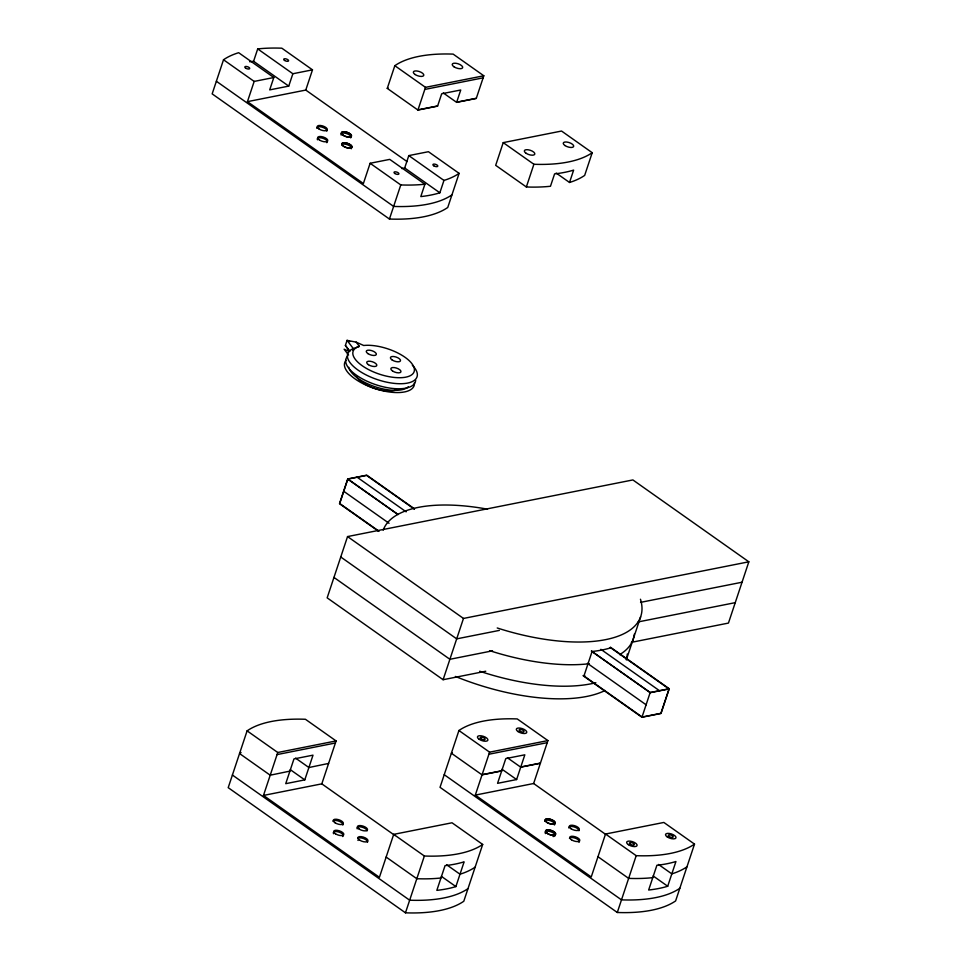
<?xml version="1.0" encoding="UTF-8"?>
<svg xmlns="http://www.w3.org/2000/svg" width="961" height="961" viewBox="0 0 961 961"><rect width="100%" height="100%" fill="white"/><g stroke="black" fill="none" stroke-linecap="round" stroke-linejoin="round"><path stroke-width="1.44" d="M273.813 77.517L254.172 81.421L247.445 101.65L305.766 90.07L312.493 69.841L292.865 73.745L288.744 86.106L269.693 89.89L273.813 77.517L238.652 52.699A135.813 56.327 18.4 0 0 223.517 59.762L212.165 93.878L389.433 219.036A135.813 56.327 18.4 0 0 447.754 207.468L459.106 173.352L428.438 151.706L408.797 155.598L404.689 167.971L401.758 168.559M249.704 61.768A135.813 56.327 18.4 0 1 253.584 61.288L257.704 48.915A135.813 56.327 18.4 0 1 281.837 48.194L312.493 69.841M456.631 102.359L460.739 89.998L441.688 93.77L437.579 106.142L417.939 110.047L387.271 88.388L394.827 65.696A135.813 56.327 18.4 0 1 453.148 54.116L483.815 75.775L476.26 98.466L456.631 102.359L443.285 92.953M459.106 173.352A135.813 56.327 18.4 0 1 443.958 180.428L439.85 192.801A135.813 56.327 18.4 0 1 420.798 196.585L424.906 184.212L389.746 159.382L370.117 163.274L363.39 183.515L247.445 101.65M417.939 110.047L425.495 87.343L483.815 75.775M349.323 351.005L345.383 345.431L347.065 340.374L356.183 342.14L363.702 345.492A31.365 13.01 18.4 0 1 365.468 345.347A32.169 13.334 18.4 0 1 413.662 366.561A32.169 13.334 18.4 0 1 377.925 373.649A32.169 13.334 18.4 0 1 358.069 346.813A31.365 13.01 18.4 0 1 359.39 346.356L356.183 342.14M389.433 219.036L400.785 184.932A135.813 56.327 18.4 0 0 424.906 184.212M352.795 350.176L353.324 348.603L359.39 346.356M336.086 740.931L305.418 719.272A135.813 56.327 18.4 0 0 247.097 730.853L228.201 787.66L405.47 912.818A135.813 56.327 18.4 0 0 463.791 901.25L482.686 844.443L452.018 822.784L393.698 834.364L379.415 877.297L263.482 795.432L277.765 752.499L336.086 740.931L321.803 783.852L263.482 795.432M414.539 508.898L366.778 475.178L347.726 478.962L339.497 503.708L378.682 531.373M414.323 509.114L366.573 475.395L347.81 479.119L339.701 503.492L378.886 531.157M631.377 642.344L728.45 623.076L748.835 561.801L632.891 479.935L347.546 536.574L327.16 597.85L443.105 679.715L485.749 671.246M569.525 182.47A135.813 56.327 18.4 0 0 584.672 175.395L592.216 152.703L561.548 131.044L503.228 142.624L495.684 165.328L526.352 186.975A135.813 56.327 18.4 0 0 550.473 186.254L554.593 173.881A135.813 56.327 18.4 0 0 573.645 170.097L569.525 182.47L556.191 173.052M304.781 779.888L313.01 755.154L293.958 758.926L285.729 783.671L304.781 779.888L290.234 769.617M526.352 186.975L533.896 164.271A135.813 56.327 18.4 0 0 592.216 152.703M443.105 679.715L463.478 618.44L748.835 561.801M547.914 740.583L517.246 718.936A135.813 56.327 18.4 0 0 458.926 730.516L440.03 787.323L617.298 912.482A135.813 56.327 18.4 0 0 675.619 900.913L694.515 844.106L663.847 822.448L605.526 834.028L591.243 876.961L475.311 795.095L489.593 752.163L547.914 740.583L533.631 783.515L475.311 795.095M405.47 912.818L424.366 856.011A135.813 56.327 18.4 0 0 482.686 844.443M455.886 886.583L464.115 861.837A135.813 56.327 18.4 0 1 445.063 865.621L436.835 890.366A135.813 56.327 18.4 0 0 455.886 886.583L441.327 876.312M516.61 779.551L524.838 754.805L505.786 758.589L497.558 783.335L516.61 779.551L502.062 769.28M626.368 659.702L640.627 616.866M641.948 717.254L650.177 692.521L669.228 688.737L661 713.482L641.948 717.254L583.171 675.763M610.247 647.45L669.024 688.953L660.916 713.314L642.152 717.038L583.375 675.535M617.298 912.482L636.194 855.674A135.813 56.327 18.4 0 0 694.515 844.106M667.703 886.246L675.943 861.5A135.813 56.327 18.4 0 1 656.892 865.284L648.651 890.018A135.813 56.327 18.4 0 0 667.703 886.246L653.156 875.964M424.798 89.433L483.119 77.853M417.999 109.854L437.639 105.962M456.691 102.178L476.332 98.274M499.348 630.404L456.691 638.861L340.747 556.996M640.555 602.367L742.036 582.234M492.549 650.825L449.892 659.294L333.96 577.429M638.164 621.923L735.249 602.655M277.068 754.589L335.389 743.009M669.024 688.953L650.261 692.677L591.483 651.174M289.91 771.118L270.209 775.203L239.541 753.544A135.813 56.327 18.4 0 1 241.079 752.535M328.602 763.43L308.901 767.527L295.556 758.109M488.897 754.241L547.217 742.673M482.098 774.674L501.738 770.77M520.79 766.986L540.418 763.094M501.678 770.962L482.038 774.854L451.37 753.208A135.813 56.327 18.4 0 1 452.126 752.703M540.358 763.286L520.73 767.178L507.384 757.761M349.732 341.563L347.065 340.374L353.324 348.603A36.554 15.16 18.4 0 0 358.789 370.622A36.554 15.16 18.4 0 0 404.569 383.523A36.554 15.16 18.4 0 0 412.341 365.228M349.468 351.594L344.122 349.215L348.591 355.089M394.827 65.696L425.495 87.343M503.228 142.624L533.896 164.271M257.704 48.915L292.865 73.745M408.797 155.598L443.958 180.428M305.766 90.07L407.056 161.604M253.584 61.288L288.744 86.106M404.689 167.971L439.85 192.801M223.517 59.762L254.172 81.421M370.117 163.274L400.785 184.932M216.369 81.253L393.638 206.423A135.813 56.327 18.4 0 0 451.958 194.843M610.451 647.233L669.228 688.737M357.192 477.257L406.167 511.841M600.865 649.312L659.642 690.815M347.726 478.962L397.926 514.411M591.399 651.017L650.177 692.521M347.81 479.119L398.01 514.567M343.762 491.299L389.061 523.289M587.435 663.354L646.212 704.857M347.546 536.574L463.478 618.44M658.489 864.456L671.823 873.873A135.813 56.327 18.4 0 0 686.959 866.798M458.926 730.516L489.593 752.163M605.526 834.028L636.194 855.674M533.631 783.515L605.634 834.364M597.982 856.719L628.638 878.378A135.813 56.327 18.4 0 0 652.771 877.645M444.222 774.698L621.491 899.856A135.813 56.327 18.4 0 0 679.811 888.288M446.661 864.792L459.995 874.21A135.813 56.327 18.4 0 0 475.13 867.134M247.097 730.853L277.765 752.499M393.698 834.364L424.366 856.011M321.803 783.852L395.031 835.565M386.154 857.068L416.81 878.714A135.813 56.327 18.4 0 0 440.943 877.994M232.394 775.034L409.662 900.205A135.813 56.327 18.4 0 0 467.995 888.625M345.383 345.431L349.852 351.306M317.454 139.777A5.298 2.198 18.4 0 1 322.752 138.24A5.298 2.198 18.4 0 1 326.8 142.684M316.854 128.378A5.298 2.198 18.4 0 1 321.947 127.092A5.298 2.198 18.4 0 1 326.836 131.152M341.672 144.679A5.298 2.198 18.4 0 1 348.146 145.027A5.298 2.198 18.4 0 1 351.245 148.787M340.987 134.047A5.298 2.198 18.4 0 1 347.365 133.843A5.298 2.198 18.4 0 1 350.669 137.867M341.179 135.069A5.298 2.198 18.4 0 1 341.083 134.888M387.271 88.388A135.813 56.327 18.4 0 1 388.028 87.883M545.584 833.595A5.298 2.198 18.4 0 1 547.758 831.169A5.298 2.198 18.4 0 1 554.509 833.836A5.298 2.198 18.4 0 1 552.983 836.514M544.683 821.162A5.298 2.198 18.4 0 1 551.061 820.958A5.298 2.198 18.4 0 1 554.377 824.982M569.429 838.244A5.298 2.198 18.4 0 1 576.011 838.46A5.298 2.198 18.4 0 1 578.978 842.353M568.828 827.974A5.298 2.198 18.4 0 1 573.969 826.868A5.298 2.198 18.4 0 1 578.918 830.784M333.611 833.752A5.298 2.198 18.4 0 1 338.789 832.022A5.298 2.198 18.4 0 1 342.657 836.55M332.999 821.211A5.298 2.198 18.4 0 1 339.233 821.295A5.298 2.198 18.4 0 1 342.789 825.079M358.081 840.455A5.298 2.198 18.4 0 1 357.912 840.262M357.708 838.46A5.298 2.198 18.4 0 1 363.835 838.665A5.298 2.198 18.4 0 1 367.474 842.304M357.204 828.85A5.298 2.198 18.4 0 1 361.24 826.989A5.298 2.198 18.4 0 1 367.126 830.809M595.844 682.706A135.813 56.327 18.4 0 1 479.695 671.234M627.281 654.045A135.813 56.327 18.4 0 1 626.344 659.726M634.308 634.152A135.813 56.327 18.4 0 1 619.629 654.633M589.297 663.715A135.813 56.327 18.4 0 1 489.557 650.633M585.153 676.088A135.813 56.327 18.4 0 1 583.856 676.244L592.084 651.498A135.813 56.327 18.4 0 0 611.136 647.714M640.458 599.232A135.813 56.327 18.4 0 1 497.221 627.977M383.199 530.184A135.813 56.327 18.4 0 1 487.515 509.174M605.046 690.503A135.813 56.327 18.4 0 1 455.394 676.448M415.669 380.196A36.554 15.16 18.4 0 1 374.514 384.256A36.554 15.16 18.4 0 1 347.534 356.279M408.353 386.718A32.169 13.334 18.4 0 1 375.607 386.923A32.169 13.334 18.4 0 1 348.771 367.27M396.485 389.854A23.46 9.73 18.4 0 1 374.85 388.472A23.46 9.73 18.4 0 1 356.447 376.676M414.371 382.706A36.554 15.16 18.4 0 1 375.018 388.64A36.554 15.16 18.4 0 1 346.044 360.327M319.436 140.018A5.298 2.198 18.4 0 0 327.713 140.907A5.298 2.198 18.4 0 0 320.998 136.522A5.298 2.198 18.4 0 0 319.436 140.018M318.992 128.978A5.298 2.198 18.4 0 0 327.269 129.867A5.298 2.198 18.4 0 0 320.566 125.483A5.298 2.198 18.4 0 0 318.992 128.978M343.594 146.348A5.298 2.198 18.4 0 0 351.87 147.237A5.298 2.198 18.4 0 0 345.155 142.853A5.298 2.198 18.4 0 0 343.545 146.252A5.298 2.198 18.4 0 0 351.87 147.225A5.298 2.198 18.4 0 0 345.251 142.817A5.298 2.198 18.4 0 0 343.594 146.348M343.149 135.309A5.298 2.198 18.4 0 0 351.426 136.198A5.298 2.198 18.4 0 0 344.819 131.777A5.298 2.198 18.4 0 0 343.101 135.213A5.298 2.198 18.4 0 0 351.426 136.186A5.298 2.198 18.4 0 0 344.723 131.813A5.298 2.198 18.4 0 0 343.149 135.309M245.644 68.135A2.559 1.057 18.4 0 0 249.668 68.603A2.559 1.057 18.4 0 0 246.472 66.477A2.559 1.057 18.4 0 0 245.644 68.135M284.528 60.423A2.559 1.057 18.4 0 0 288.552 60.891A2.559 1.057 18.4 0 0 285.357 58.765A2.559 1.057 18.4 0 0 284.528 60.423M433.735 165.772A2.559 1.057 18.4 0 0 437.76 166.241A2.559 1.057 18.4 0 0 434.564 164.115A2.559 1.057 18.4 0 0 433.735 165.772M394.851 173.497A2.559 1.057 18.4 0 0 398.875 173.965A2.559 1.057 18.4 0 0 395.68 171.839A2.559 1.057 18.4 0 0 394.851 173.497M415.116 74.526A5.478 2.27 18.4 0 0 423.729 75.523A5.478 2.27 18.4 0 0 416.882 70.97A5.478 2.27 18.4 0 0 415.116 74.526M454 66.802A5.478 2.27 18.4 0 0 462.613 67.811A5.478 2.27 18.4 0 0 455.766 63.246A5.478 2.27 18.4 0 0 454 66.802M565.008 145.567A5.478 2.27 18.4 0 0 573.621 146.577A5.478 2.27 18.4 0 0 566.774 142.024A5.478 2.27 18.4 0 0 565.008 145.567M526.123 153.292A5.478 2.27 18.4 0 0 534.736 154.301A5.478 2.27 18.4 0 0 527.901 149.736A5.478 2.27 18.4 0 0 526.123 153.292M547.302 833.451A5.298 2.198 18.4 0 0 555.578 834.352A5.298 2.198 18.4 0 0 548.863 829.968A5.298 2.198 18.4 0 0 547.302 833.451M546.857 822.412A5.298 2.198 18.4 0 0 555.134 823.313A5.298 2.198 18.4 0 0 548.515 818.892A5.298 2.198 18.4 0 0 546.809 822.328A5.298 2.198 18.4 0 0 555.134 823.301A5.298 2.198 18.4 0 0 548.419 818.928A5.298 2.198 18.4 0 0 546.857 822.412M571.459 839.782A5.298 2.198 18.4 0 0 579.735 840.683A5.298 2.198 18.4 0 0 573.02 836.298A5.298 2.198 18.4 0 0 571.459 839.782M571.014 828.742A5.298 2.198 18.4 0 0 579.291 829.643A5.298 2.198 18.4 0 0 572.576 825.259A5.298 2.198 18.4 0 0 571.014 828.742M667.306 836.971A5.478 2.27 18.4 0 0 675.919 837.98A5.478 2.27 18.4 0 0 669.072 833.415A5.478 2.27 18.4 0 0 667.306 836.971M628.422 844.695A5.478 2.27 18.4 0 0 637.035 845.692A5.478 2.27 18.4 0 0 630.188 841.139A5.478 2.27 18.4 0 0 628.422 844.695M479.215 739.333A5.478 2.27 18.4 0 0 487.828 740.342A5.478 2.27 18.4 0 0 480.98 735.778A5.478 2.27 18.4 0 0 479.215 739.333M518.099 731.621A5.478 2.27 18.4 0 0 526.7 732.63A5.478 2.27 18.4 0 0 519.865 728.066A5.478 2.27 18.4 0 0 518.099 731.621M630.272 844.238A2.559 1.057 18.4 0 0 634.284 844.707A2.559 1.057 18.4 0 0 631.089 842.581A2.559 1.057 18.4 0 0 630.272 844.238M669.144 836.514A2.559 1.057 18.4 0 0 673.168 836.995A2.559 1.057 18.4 0 0 669.973 834.857A2.559 1.057 18.4 0 0 669.144 836.514M519.937 731.165A2.559 1.057 18.4 0 0 523.961 731.633A2.559 1.057 18.4 0 0 520.766 729.507A2.559 1.057 18.4 0 0 519.937 731.165M481.065 738.889A2.559 1.057 18.4 0 0 485.077 739.357A2.559 1.057 18.4 0 0 481.881 737.231A2.559 1.057 18.4 0 0 481.065 738.889M547.241 833.367A5.298 2.198 18.4 0 0 555.578 834.34A5.298 2.198 18.4 0 0 548.959 829.932A5.298 2.198 18.4 0 0 547.241 833.367M335.473 833.8A5.298 2.198 18.4 0 0 343.75 834.689A5.298 2.198 18.4 0 0 337.035 830.304A5.298 2.198 18.4 0 0 335.473 833.8M335.029 822.76A5.298 2.198 18.4 0 0 343.305 823.649A5.298 2.198 18.4 0 0 336.59 819.265A5.298 2.198 18.4 0 0 335.029 822.76M359.63 840.13A5.298 2.198 18.4 0 0 367.907 841.019A5.298 2.198 18.4 0 0 361.192 836.635A5.298 2.198 18.4 0 0 359.63 840.13M359.186 829.091A5.298 2.198 18.4 0 0 367.462 829.98A5.298 2.198 18.4 0 0 360.759 825.595A5.298 2.198 18.4 0 0 359.186 829.091M368.411 364.675A5.298 2.198 18.4 0 0 376.736 365.648A5.298 2.198 18.4 0 0 370.117 361.24A5.298 2.198 18.4 0 0 368.411 364.675M367.967 353.636A5.298 2.198 18.4 0 0 376.292 354.609A5.298 2.198 18.4 0 0 369.685 350.2A5.298 2.198 18.4 0 0 367.967 353.636M392.568 371.006A5.298 2.198 18.4 0 0 400.893 371.979A5.298 2.198 18.4 0 0 394.274 367.57A5.298 2.198 18.4 0 0 392.568 371.006M392.124 359.967A5.298 2.198 18.4 0 0 400.449 360.94A5.298 2.198 18.4 0 0 393.842 356.531A5.298 2.198 18.4 0 0 392.124 359.967"/></g></svg>
